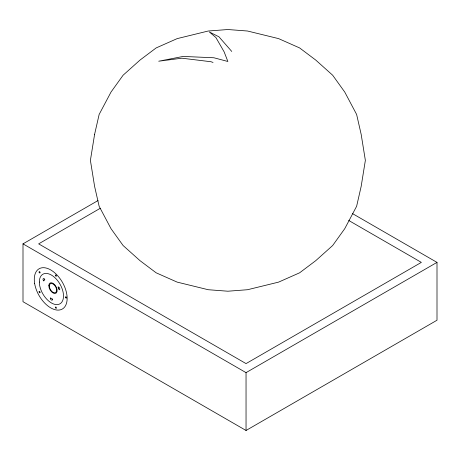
<?xml version="1.0" encoding="UTF-8"?>
<svg xmlns="http://www.w3.org/2000/svg" width="460" height="460" viewBox="0 0 460 460"><rect width="100%" height="100%" fill="white"/><g stroke="black" fill="none" stroke-linecap="round" stroke-linejoin="round"><path stroke-width="0.69" d="M352.504 213.607L437 262.39L437 320.229L246.042 430.474L23 301.702L23 243.863L98.026 200.548M100.24 208.311L38.651 243.863L246.042 363.601L421.348 262.39L348.697 220.449M23 243.863L246.042 372.64L437 262.39M213.043 62.456L211.054 61.749L181.895 58.196L158.723 61.209L183.155 56.436L213.911 57.77L227.878 61.485L224.135 51.865L215.895 37.53L209.352 31.981L218.948 36.8L231.759 51.445M246.042 372.64L246.042 430.474M94.593 134.377L90.401 160.373L94.593 186.369L99.136 206.281L111.009 228.672L123.096 245.519L140.024 260.676L156.147 272.809L177.157 282.118L208.219 289.719L227.878 291.214L247.543 289.719L278.605 282.118L299.615 272.809L315.738 260.676L332.666 245.519L344.753 228.672L356.626 206.281L361.169 186.369L365.361 160.373L361.169 134.377L356.626 114.459L344.753 92.069L332.666 75.221L315.738 60.064L299.615 47.932L278.605 38.623L247.543 31.021L227.878 29.526L208.219 31.021L177.157 38.623L156.147 47.932L140.024 60.064L123.096 75.221L111.009 92.069L99.136 114.459L94.593 134.377M44.189 280.031L43.769 280.951A1.558 0.897 60 0 1 43.171 278.76A1.558 0.897 60 0 1 44.85 279.415L44.189 280.031M52.497 299.121L50.336 297.873A1.558 0.897 60 0 0 51.416 300.023A1.558 0.897 60 0 0 52.497 299.121M58.65 288.38L57.983 286.994A1.558 0.897 60 0 1 59.668 288.288A1.558 0.897 60 0 1 59.064 289.783L58.65 288.38M34.609 283.354A23.241 13.42 60 0 0 61.588 309.407A23.241 13.42 60 0 0 55.959 273.936A23.241 13.42 60 0 0 34.609 283.354M55.407 275.31A0.736 0.425 60 0 0 56.2 276.264A0.736 0.425 60 0 0 56.177 275.207A0.736 0.425 60 0 0 55.407 275.31M65.498 297.2A0.736 0.425 60 0 0 66.315 298.12A0.736 0.425 60 0 0 66.246 297.039A0.736 0.425 60 0 0 65.498 297.2M39.094 291.927A0.736 0.425 60 0 0 39.945 292.767A0.736 0.425 60 0 0 39.779 291.646A0.736 0.425 60 0 0 39.094 291.927M39.1 272.142A0.736 0.425 60 0 0 39.968 272.935A0.736 0.425 60 0 0 39.755 271.802A0.736 0.425 60 0 0 39.1 272.142M48.812 285.712A5.905 3.41 60 0 0 55.073 293.497A5.905 3.41 60 0 0 55.073 285.148A5.905 3.41 60 0 0 48.812 285.712M39.341 282.049A17.083 9.861 60 0 0 57.46 304.589A17.083 9.861 60 0 0 57.46 280.427A17.083 9.861 60 0 0 39.341 282.049M55.413 307.441A0.736 0.425 60 0 0 56.246 308.321A0.736 0.425 60 0 0 56.131 307.222A0.736 0.425 60 0 0 55.413 307.441M49.329 286.011A5.163 2.984 60 0 0 54.809 292.825A5.163 2.984 60 0 0 54.809 285.522A5.163 2.984 60 0 0 49.329 286.011"/></g></svg>
